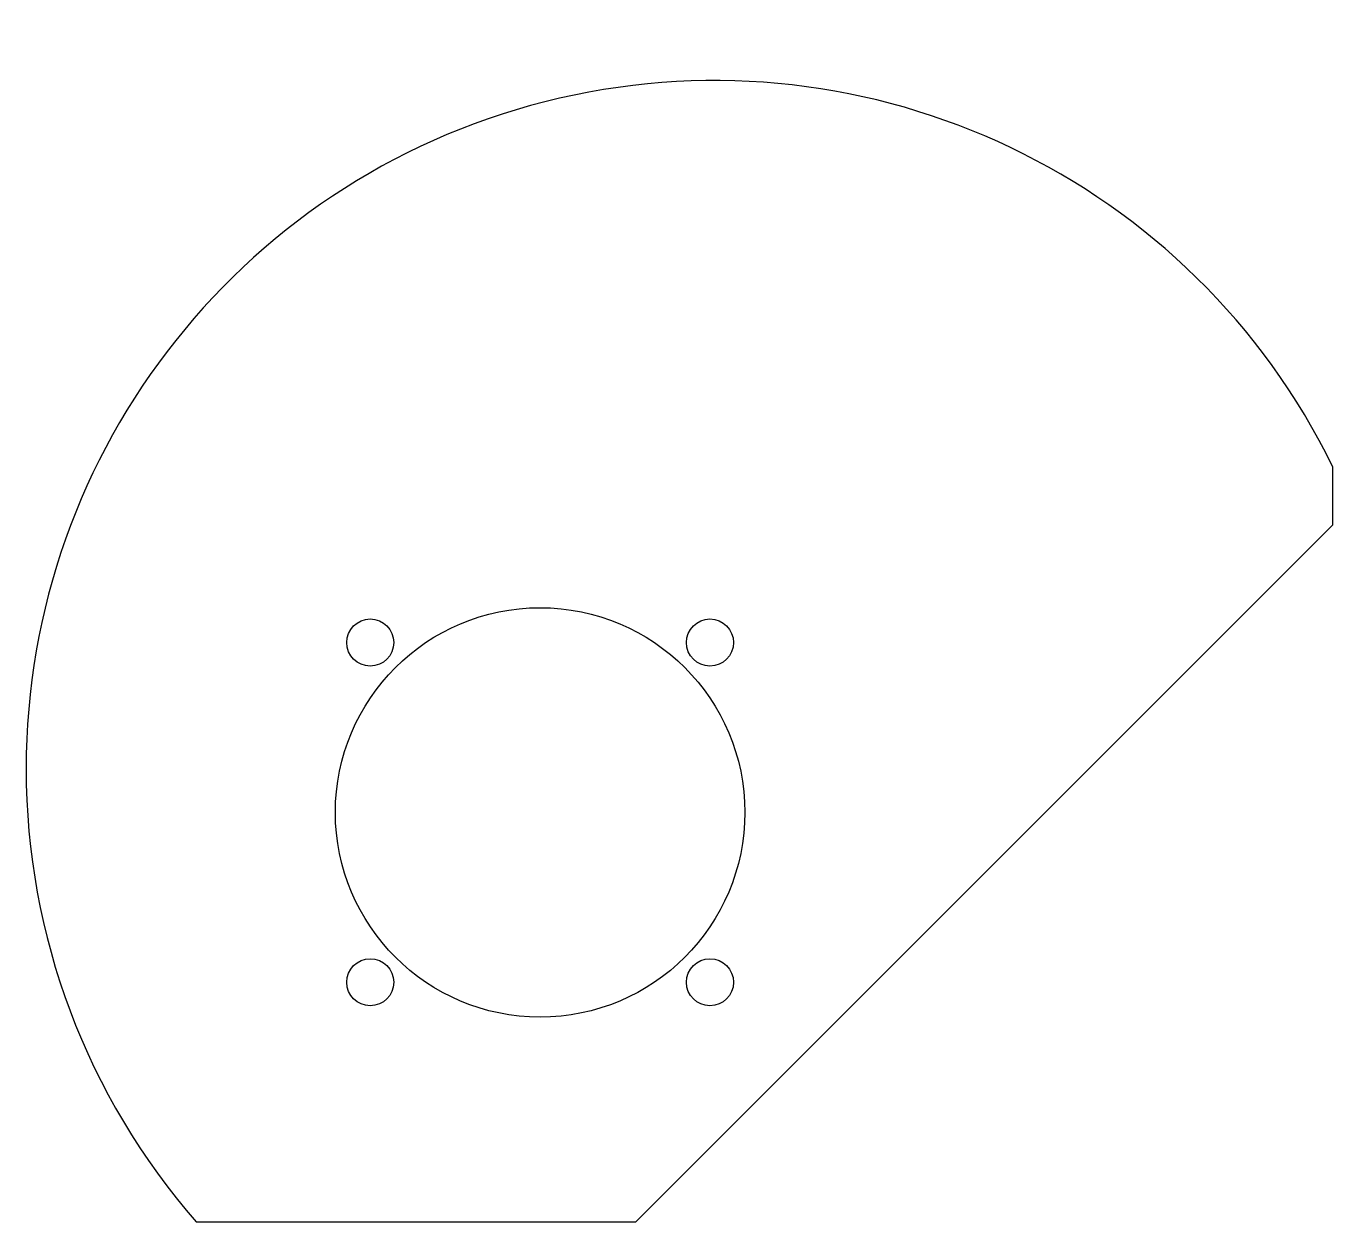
# Model space of a CAD drawing. Extents: x -59 to 91, y -47 to 90.
import ezdxf

# ---------------------------------------------------------------- set-up
doc = ezdxf.new("R2010")
doc.units = 0
doc.layers.get('0').update_dxf_attribs({"linetype": 'continuous'})

# ---------------------------------------------------------------- blocks, each defined once
blk = doc.blocks.new('PART__MIRRORING')
at = {"color": 0}
for p, q in [((91, 33), (91, 39.64)), ((91, 33), (11, -47)), ((-59, 5), (-59, 5)), ((-39.47, -47), (11, -47))]:
    blk.add_line(p, q, dxfattribs=at)
for centre, radius in [((0, 0), 23.5), ((-19.5, 19.5), 2.7), ((19.5, 19.5), 2.7), ((-19.5, -19.5), 2.7), ((19.5, -19.5), 2.7)]:
    blk.add_circle(centre, radius, dxfattribs=at)
for start, end in [(26.0078, 179.9999), (-179.9999, -138.8351)]:
    blk.add_arc((20, 5), 79, start, end, dxfattribs=at)

msp = doc.modelspace()

# ---------------------------------------------------------------- block references
at = {"color": 0}
msp.add_blockref('PART__MIRRORING', (0, 0), dxfattribs=at)

doc.saveas('drawing.dxf')
